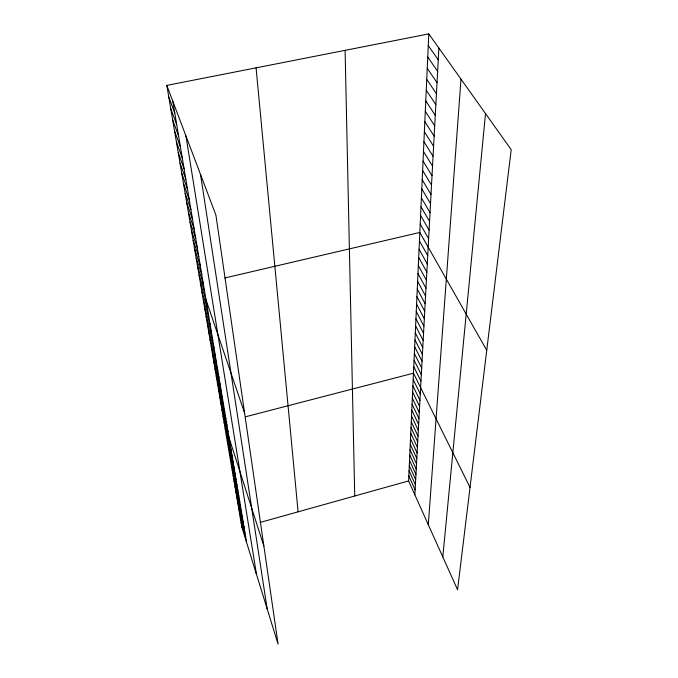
<?xml version="1.0" encoding="UTF-8"?>
<svg xmlns="http://www.w3.org/2000/svg" width="678" height="678" viewBox="0 0 678 678"><rect width="100%" height="100%" fill="white"/><g stroke="black" fill="none" stroke-linecap="round" stroke-linejoin="round"><path stroke-width="1.02" d="M428.793 33.9L511.195 149.652L457.565 589.767L408.605 480.931L428.793 33.9L166.805 85.394L241.961 527.518L278.073 644.1L215.926 215.129L166.805 85.394M414.86 494.83L438.886 48.087M428.293 524.704L460.998 79.14M442.802 556.943L485.516 113.573M241.961 527.518L243.987 526.95M260.123 522.441L408.605 480.931M226.85 421.631L224.087 422.352L263.861 546.027M245.572 416.775L413.47 373.188L470.032 487.465M203.434 282.963L200.51 283.65L244.589 412.987M224.859 277.963L419.826 232.444L486.745 350.297M428.259 45.579L438.259 59.825M427.742 57.037L437.641 71.343M427.233 68.292L437.03 82.648M426.733 79.343L436.429 93.742M426.25 90.199L435.844 104.641M425.767 100.861L435.268 115.336M425.292 111.328L434.708 125.845M424.826 121.616L434.149 136.168M424.369 131.735L433.606 146.312M423.92 141.668L433.064 156.279M423.479 151.44L432.539 166.068M423.047 161.05L432.022 175.695M422.623 170.492L431.513 185.153M422.199 179.78L431.013 194.459M421.792 188.916L430.522 203.612M421.385 197.908L430.038 212.604M420.987 206.748L429.564 221.452M420.589 215.451L429.089 230.164M420.207 224.011L428.632 238.724M419.445 240.91L427.725 255.631M419.063 249.25L427.276 263.962M418.69 257.462L426.835 272.166M418.326 265.539L426.403 280.243M417.97 273.497L425.97 288.192M417.614 281.328L425.555 296.015M417.267 289.04L425.14 303.719M416.928 296.633L424.733 311.295M416.589 304.117L424.326 318.77M416.25 311.49L423.928 326.126M415.928 318.753L423.538 333.373M415.606 325.906L423.157 340.509M415.283 332.957L422.775 347.534M414.97 339.907L422.411 354.467M414.665 346.755L422.038 361.298M414.36 353.501L421.674 368.027M414.055 360.154L421.318 374.654M413.758 366.713L420.97 381.197M413.182 379.561L420.284 393.994M412.894 385.858L419.945 400.266M412.614 392.062L419.614 406.444M412.343 398.181L419.284 412.538M412.063 404.224L418.962 418.546M411.8 410.173L418.64 424.479M411.529 416.055L418.326 430.327M411.266 421.852L418.012 436.098M411.012 427.581L417.707 441.793M410.758 433.225L417.411 447.412M410.504 438.802L417.106 452.955M410.258 444.31L416.817 458.43M410.012 449.743L416.521 463.837M409.766 455.108L416.241 469.168M409.529 460.396L415.953 474.43M409.292 465.633L415.673 479.626M409.063 470.795L415.402 484.762M408.826 475.897L415.122 489.83M168.805 97.14L174.763 112.989M170.763 108.658L176.695 124.557M172.678 119.964L178.594 135.897M174.568 131.049L180.45 147.016M176.416 141.922L182.272 157.923M178.229 152.601L184.069 168.627M180.009 163.076L185.823 179.128M181.763 173.365L187.543 189.433M183.475 183.475L189.238 199.552M185.162 193.391L190.899 209.494M186.823 203.137L192.527 219.248M188.45 212.714L194.128 228.825M190.052 222.121L195.705 238.241M191.62 231.368L197.256 247.487M193.162 240.453L198.773 256.572M194.679 249.385L200.264 265.505M196.179 258.174L201.73 274.276M197.645 266.801L203.171 282.912M199.086 275.302L204.595 291.387M201.934 292.049L207.392 308.117M203.341 300.303L208.765 316.355M204.714 308.422L210.121 324.457M206.078 316.406L211.451 332.423M207.409 324.27L212.765 340.263M208.722 332L214.053 347.975M210.019 339.61L215.324 355.569M211.29 347.102L216.57 363.035M212.545 354.475L217.799 370.383M213.782 361.738L219.011 377.612M214.994 368.883L220.206 384.74M216.189 375.926L221.375 391.748M217.375 382.858L222.528 398.656M218.536 389.689L223.664 405.452M219.672 396.418L224.782 412.148M220.799 403.046L225.893 418.741M221.909 409.571L226.977 425.242M223.003 416.012L228.045 431.64M225.147 428.598L230.139 444.166M226.198 434.768L231.164 450.294M227.223 440.836L232.173 456.328M228.249 446.827L233.173 462.277M229.249 452.735L234.147 468.151M230.24 458.557L235.122 473.93M231.215 464.303L236.071 479.643M232.181 469.964L237.012 485.262M233.13 475.549L237.944 490.813M234.063 481.066L238.859 496.288M234.986 486.499L239.758 501.686M235.902 491.864L240.648 507.008M236.8 497.16L241.529 512.263M237.69 502.39L242.393 517.45M238.563 507.542L243.249 522.569M239.436 512.636L244.097 527.62M240.283 517.661L244.928 532.603M241.131 522.619L245.75 537.518M172.788 101.2L246.563 542.375M185.925 135.888L256.462 574.334M200.544 174.509L267.157 608.878M256.072 67.851L298.091 511.822M345.094 50.35L354.738 495.991"/></g></svg>
